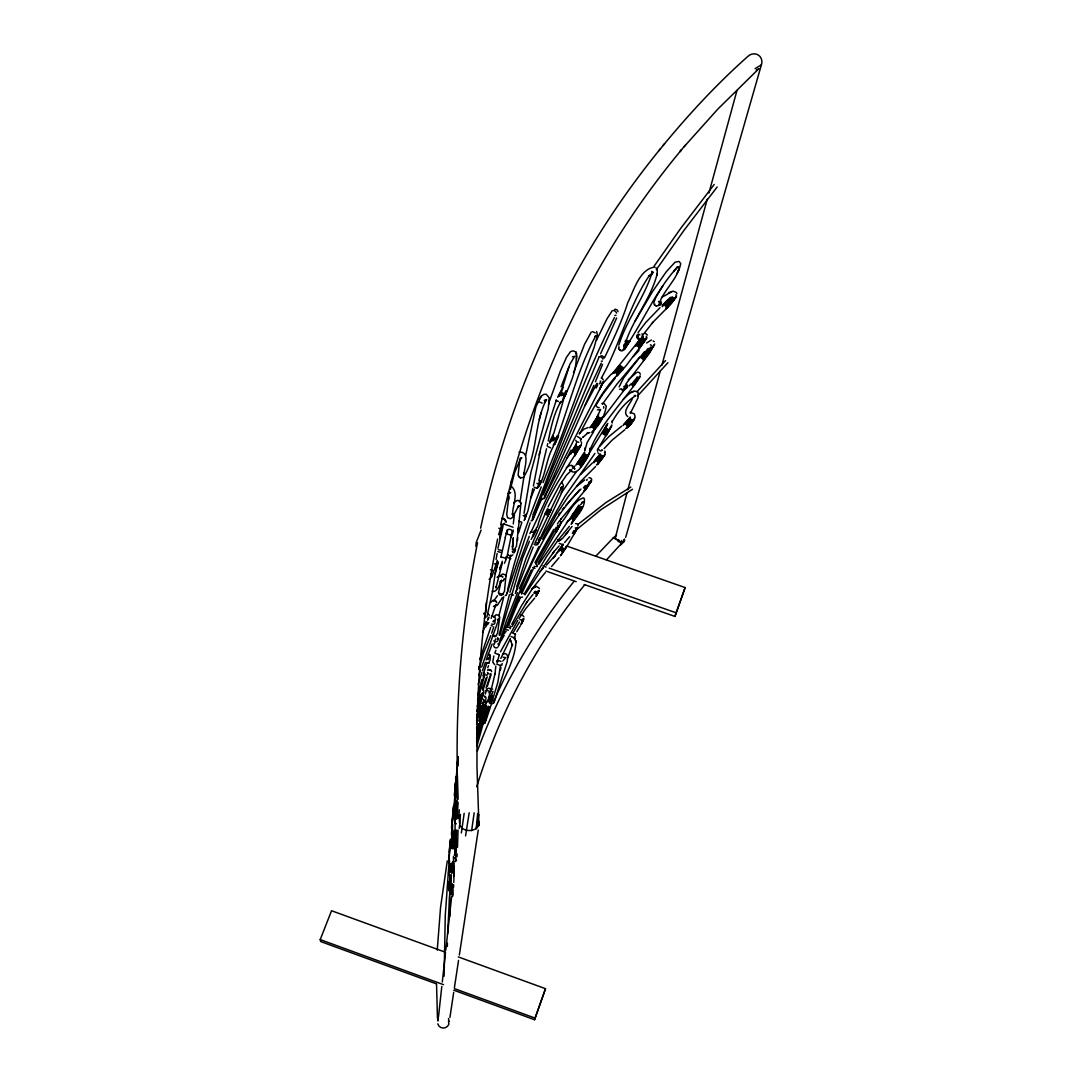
<?xml version="1.0" encoding="UTF-8"?>
<svg xmlns="http://www.w3.org/2000/svg" width="1082" height="1082" viewBox="0 0 1082 1082"><rect width="100%" height="100%" fill="white"/><g stroke="black" fill="none" stroke-linecap="round" stroke-linejoin="round"><path stroke-width="1.5" d="M595.722 556.283L613.061 538.119L615.266 538.065L626.897 493.094M455.022 853.36L455.116 819.466M451.275 888.444L451.248 893.556M453.466 861.231L453.48 856.444M449.49 871.943L449.571 867.466M449.882 875.406L449.896 890.202M453.601 887.254L453.628 884.67M451.789 863.125L451.749 872.795M453.98 876.447L453.994 865.911M457.091 797.475L457.131 810.878M455.373 830.137L454.927 854.699M452.195 872.417L452.655 861.908L454.021 861.272M456.563 802.601L456.361 817.478M476.986 726.982L476.959 766.489L478.947 825.404L476.229 828.69L471.657 830.53L466.477 830.421L462.095 828.406L459.688 825.025L460.418 814.408M449.057 881.424L448.895 889.12L449.693 887.957M450.328 875.027L449.76 891.582M452.628 896.491L452.695 884.386M456.482 830.056L455.657 855.903M447.326 946.425L447.407 943.247M449.598 870.415L449.747 864.734M456.672 797.123L456.807 791.686M458.038 830.029L457.497 847.314M454.589 818.519L455.17 800.694M455.495 805.928L455.644 800.815M456.239 793.985L456.374 789.346M449.138 882.046L448.787 890.5M450.139 848.815L450.667 840.782M451.505 848.139L452.1 833.465M451.397 874.77L450.382 892.826M456.956 802.411L456.212 819.142M456.969 786.289L457.159 780.866M448.705 872.958L448.949 866.939M451.113 895.003L451.194 892.866M447.637 933.752L449.814 891.771M457.226 765.961L456.401 780.988M478.947 825.404L479.096 821.576L478.826 823.943M452.574 824.511L452.411 831.612M455.82 793.404L456.536 778.404M456.55 784.639L456.739 779.865M519.658 461.175L519.725 459.58M450.207 869.59L450.545 863.571M451.694 848.491L452.952 832.234M448.841 861.15L449.49 850.263M458.119 802.289L457.104 818.722M451.478 834.939L452.073 824.579M437.25 950.104L440.563 907.338L447.285 860.88M455.414 795.392L455.671 790.131M455.522 800.599L454.481 819.845M512.462 548.29L512.868 542.704M612.236 423.008L612.169 420.83M452.587 848.788L454.291 831.598M454.94 794.472L454.44 810.377M455.427 848.964L456.049 839.781M449.003 867.642L448.611 874.188M453.953 848.964L455.765 831.72M453.777 882.371L453.872 880.559M457.01 856.646L457.172 853.901M455.035 796.257L455.333 791.05M455.955 784.91L456.266 779.689M457.984 764.298L458.241 760.146M449.503 890.486L449.733 886.888M456.104 808.957L455.197 821.062M508.635 498.234L508.675 492.783M453.723 814.394L455.103 789.941M486.061 622.921L485.926 624.409L486.183 621.568L485.98 624.963L485.331 623.584M455.657 785.83L457.064 767.503M457.551 765.177L457.889 760.119M500.29 585.064L500.52 582.359M457.984 760.524L458.254 756.548M487.319 674.451L487.292 674.898A2.516 1.745 13.5 0 1 486.156 675.195M651.986 271.42L651.743 274.652L651.837 273.3C643.912 298.483 626.586 319.785 618.823 345.131M452.222 823.618L452.844 815.152M518.197 530.68L518.075 532.087L518.44 527.705L516.398 546.518M459.309 809.823L458.619 818.195M485.886 699.378L485.25 700.811M585.037 447.853L584.835 450.504L587.147 442.538L593.72 431.515M635.107 417.111L634.39 413.919L630.157 412.296M453.453 807.186L453.128 811.486M452.33 824.7L451.627 833.424M438.264 1017.635L438.007 1021.002L438.196 1019.447M455.238 796.393L453.588 815.923M457.47 764.068L458.038 756.791M563.222 399.434C569.876 385.111 578.464 367.799 575.719 351.826L572.838 350.838L570.552 351.636L566.535 357.209L560.435 370.91L549.642 400.705M626.938 338.639C635.499 316.12 651.689 296.617 657.369 273.137M657.22 275.071L657.274 270.216L656.071 267.89M454.67 793.715L454.886 790.915M576.936 355.586L576.665 359.008M589.676 452.033L589.852 448.327L589.649 450.856C600.794 423.035 623.827 401.652 640.084 376.739M449.436 849.708L450.396 839.348M451.478 828.041L453.561 805.806M512.733 544.192L512.503 547.046L512.625 545.639M603.648 408.144L603.756 406.67M449.787 850.222L448.665 863.22M455.536 784.152L455.738 781.704M524.053 513.233L530.843 472.631L548.263 408.82L549.196 397.743L546.234 394.24L543.813 394.375L541.325 396.093L535.969 406.656L525.717 455.387M457.388 764.068L457.821 758.888M449.206 875.311L449.463 872.254M549.074 403.978L549.196 402.477M549.223 402.085L549.358 400.543M456.415 780.393L457.199 771.845M453.574 865.492L453.845 862.489L452.533 863.125M449.111 861.461L445.27 915.561L444.12 976.18M451.911 826.432L452.641 818.479M500.425 583.658L500.547 582.305M508.472 500.019L508.77 496.706M513.179 539.499L513.314 537.97M475.864 546.396L476.215 542.501L481.084 530.112M517.48 540.5L517.737 537.632M512.746 544.111L513.003 541.176M454.616 793.092L456.022 779.094M477.662 813.515L476.229 828.69L478.826 814.611M512.882 542.582L513.301 538.079M454.386 795.595L454.846 790.834M455.4 784.856L455.698 781.745M459.661 823.416L458.957 815.652M518.319 529.098L520.956 502.941M449.219 852.061L450.667 839.334M454.738 792.24L456.131 779.5M455.333 786.073L455.833 781.312M457.429 763.716L457.618 761.904M580.588 440.969L580.669 440.131M508.608 498.518L506.714 514.315L507.607 517.764L510.474 518.765L512.489 517.48L518.508 506.119L517.683 507.363L519.563 505.659L518.183 506.322M438.453 1017.066L441.808 986.459M442.295 981.969L445.392 953.742M445.798 950.091L451.64 896.626M455.468 861.664L456.131 855.727M452.817 829.88L452.181 841.864M513.247 523.986L514.41 514.802M454.237 817.302L455.022 811.094M454.535 795.378L455.008 791.348M453.29 812.541L453.913 807.537M456.009 778.797L456.333 776.335M457.497 764.217L457.902 760.781M449.355 863.301L449.639 860.907M505.375 537.619L500.912 556.946M494.515 643.56L494.609 642.803M487.955 674.194L488.063 673.369M456.604 776.876L457.118 772.656M449.571 866.696L449.706 871.321M519.603 461.568L518.075 475.323L520.523 477.933L523.526 477.365C538.2 453.723 533.669 423.684 546.464 399.542L544.408 402.653L545.152 401.544M455.495 787.331L456.009 783.341M455.603 789.251L456.131 785.14M464.164 813.353L461.365 832.964M471.657 830.53L474.146 812.839M456.753 777.728L457.172 775.199M459.201 828.406L459.688 825.025M456.766 777.241L457.213 774.144M520.172 501.345L523.999 476.202M457.848 766.34L458.105 764.676M449.909 1017.486L453.71 992.343M454.372 987.947L458.538 960.41M459.35 955.027L478.244 830.11M469.196 812.771L465.558 835.872M497.95 548.249L502.86 526.88M485.777 612.818L486.332 602.552M497.125 553.497L496.07 559.529M500.209 585.362L498.41 592.895M489.97 660.777L490.376 656.192L488.307 653.853M653.88 302.541L655.854 297.252L663.036 285.634M486.832 617.186L492.594 591.259L495.015 574.488L498.153 562.924M509.419 594.694L499.1 634.958M497.45 661.535L499.316 654.718M477.541 542.731C462.704 616.361 456.198 691.601 457.226 766.678M490.66 691.628L490.944 690.208A2.326 2.326 -40.3 0 0 487.143 688.855L485.25 693.954M497.598 539.039C485.412 598.305 478.744 658.681 477.162 719.151A2.435 2.286 7.8 0 1 477.649 720.193L476.607 723.168M503.82 596.723L498.924 615.793M548.249 441.077C551.009 427.485 553.768 413.405 561.031 401.408L559.543 403.667M538.863 480.678L546.559 448.732M483.613 702.069L483.965 700.338A2.421 2.407 0 0 0 483.438 699.215M483.573 702.948L483.87 701.582L479.218 717.731M537.024 565.656L536.794 566.711L537.47 566.129M499.627 537.916L500.168 535.482M480.597 528.178C510.352 390.183 570.958 258.287 660.439 148.775M495.813 666.079L494.961 674.532L495.069 673.41L491.674 687.868M547.167 446.095L547.722 443.552M533.399 486.021L540.716 448.313L556.351 400.042M495.001 573.609L495.84 569.876M494.704 623.624L495.488 618.634L494.758 616.821L491.904 615.874L491.16 618.363M532.817 488.604L528.016 510.65L524.729 519.509M500.641 524.784L510.961 482.721M478.758 668.649L479.299 666.242M489.253 661.589L488.915 663.077L486.684 662.509M500.155 667.648L497.815 682.485L490.308 707.412L485.101 722.844L481.95 724.494M477.027 715.148L483.776 690.925A2.489 2.462 -7.9 0 0 483.235 689.761M504.415 591.638L505.957 576.179L505.335 574.894L502.711 573.96L499.843 576.151M534.035 544.138A2.516 2.475 76.1 0 0 537.538 544.422L537.903 542.839M478.947 669.393L483.411 653.339L490.795 635.54M510.69 484.871L511.529 481.409M500.439 534.251L501.277 530.829M507.079 556.31L510.731 538.336L513.152 531.56M505.781 576.219L510.853 555.08M477.865 694.996L481.815 679.604M539.093 455.022L539.783 452.235M497.544 633.403L499.749 617.24L498.991 615.55L496.178 614.657L493.635 617.159M646.522 337.476L639.313 348.079M496.124 568.767L497.422 564.006M478.677 668.744L479.367 665.957M476.486 728.321L477.148 725.684M541.068 412.729L539.309 419.532M477 745.917L488.077 706.113M538.538 542.231L538.254 543.34L564.858 496.489L594.951 453.426M476.919 728.578L477.906 724.724M476.783 733.582L484.371 705.153M619.039 540.188L618.647 541.757L615.469 538.133M507.62 590.109C515.438 554.755 527.854 520.591 541.243 486.941M482.207 705.937L483.154 702.61L482.045 703.395M476.729 731.554L478.744 723.804M531.046 520.929A2.705 2.637 -4.6 0 0 532.303 520.347L532.858 518.21M476.621 738.614L484.831 707.926M476.932 717.582L480.205 705.234M476.946 719.882L480.219 707.642M478.893 720.883L482.802 705.978M476.662 743.442L486.562 707.168M484.438 618.512L485.142 615.82M476.81 735.76L486.102 703.016M476.513 741.427L486.359 705.667M658.938 150.614C686.218 117.032 715.635 85.045 747.987 56.291A8.872 8.223 -52.9 0 1 761.403 64.825L625.667 537.362M568.848 367.312L562.464 387.843L557.703 397.31M509.947 592.395L518.44 564.939L529.26 536.266M493.852 655.976L492.743 662.184L494.69 664.591M510.785 537.281L511.854 533.575M478.095 717.65L481.422 705.653M501.683 665.457L502.21 663.496M493.514 571.364L491.918 576.72L489.145 579.411M479.772 719.936L484.168 704.328M476.743 711.293L481.99 693.427M481.328 701.122L483.668 692.196L483.289 693.129M476.594 724.615L477.541 721.369M627.817 489.781L660.236 371.153M661.846 365.256L707.249 199.196M708.94 192.975L736.977 90.442M489.943 695.063L488.307 700.933M619.134 386.869L623.651 377.956L639.665 357.479M505.145 537.497L507.607 529.788A2.948 2.218 23.3 0 1 510.325 529.531A2.948 2.218 23.3 0 1 512.435 531.424L511.029 535.279L506.2 533.683M492.405 695.28L490.051 703.53M496.881 634.025L496.3 636.135L492.878 635.066M512.841 475.823C545.639 357.074 602.539 244.667 681.444 149.871L679.902 151.696L685.542 144.974M506.376 556.811L505.808 558.826A2.894 0.96 18.9 0 0 503.482 557.595A2.894 0.96 18.9 0 0 501.034 557.325M479.772 659.438L490.673 627.492M503.685 592.354L503.076 594.559L498.613 593.085M477.176 706.519L480.678 694.509M478.163 684.284L481.882 672.49M499.952 534.806L502.778 525.554M495.461 570.214L498.099 561.612M477.514 701.041L484.817 674.559M482.572 680.7L484.777 673.477M510.163 628.804L510.663 627.127M489.172 706.519L484.817 723.141L484.425 720.95M498.64 534.697L501.886 524.337M523.958 618.579L521.389 624.138M494.231 570.038L497.287 560.395M483.546 677.67L484.195 675.438M499.235 642.789L506.538 620.446L517.534 592.679M489.375 694.82L490.146 692.399A2.326 2.326 -40.3 0 1 489.064 692.913M576.517 442.754L574.704 447.082L566.819 458.416M478.934 675.236L480.543 670.164M499.857 569.186L500.844 565.886M487.414 622.272L486.048 626.505L483.6 628.385M516.628 586.958L526.204 557.933L544.841 514.532M484.925 705.626L485.953 703.205M487.4 702.137L489.524 695.117M621.122 542.555L617.484 539.566L621.122 542.555L621.744 540.445M515.641 547.33L514.978 549.548L512.516 548.966M521.362 623.191L523.296 619.486M511.056 481.882L512.719 476.364M483.979 671.99L486.805 663.185M518.603 532.723L521.632 523.066M487.238 676.777L482.978 690.275M581.413 444.445C565.534 470.981 545.991 496.408 537.416 526.839M476.729 786.749C499.384 713.336 535.928 644.088 584.794 584.74M490.958 674.979L487.36 686.259M487.63 620.189L488.225 618.282M500.249 670.164L501.034 667.675M519.942 619.702L522.227 619.959M489.145 702.637L491.417 695.645M580.669 445.459L575.218 454.372M493.784 626.87L491.674 633.186M624.165 539.418L623.246 542.271L620.581 543.475L624.476 541.014L624.476 539.107M499.843 635.459L522.606 558.217L529.477 541.203M486.034 687.99L490.673 674.411M500.209 666.701L500.709 665.187M499.776 568.713L502.373 561.288M491.999 615.969L496.016 604.324L495.61 605.054M482.491 688.707L486.088 678.116M506.606 533.223L507.526 531.127M574.542 453.344L579.465 445.973M488.334 619.161L489.023 617.078M482.694 693.954L482.924 693.237L481.76 693.778M482.897 675.966L484.087 672.477M563.546 399.677L554.011 432.665L549.724 441.956M485.372 662.441L482.504 670.745M486.21 659.979L492.148 644.006M530.099 522.849L506.782 594.18M539.309 590.258L536.402 595.817M481.612 667.094L499.181 618.12L497.936 619.945L498.653 618.89M453.75 990.192L534.535 1019.717L545.504 988.691L458.335 956.934M584.158 584.496L674.925 616.429L685.122 587.58L567.225 546.221M534.535 1019.717L545.504 988.691M674.925 616.429L685.122 587.58M506.024 533.331L507.62 529.625M506.998 627.479L519.198 596.493M534.684 514.207L549.994 474.511L598.779 357.75M532.804 515.14C559.326 449.03 582.035 381.026 614.495 317.499M491.174 695.631L491.999 693.373M561.058 386.856L570.025 364.039L574.583 356.343L572.405 356.817M560.895 523.593L538.173 563.046M536.402 594.83L538.66 591.137M560.936 518.981L560.408 519.698L586.647 488.415L591.705 479.583A2.353 2.259 0 0 0 588.96 477.771M573.514 372.6L584.578 344.265L591.286 332.066M526.393 514.329L525.487 516.709L523.215 515.505M487.766 667.729L488.537 665.701M477.365 750.935C500.114 689.87 532.587 632.375 573.717 581.805M502.359 562.708L495.962 587.878L495.542 586.66M513.896 552.929L515.357 549.101M506.133 559.435L504.455 563.276M515.559 634.255L514.329 637.961L514.423 636.852L514.802 639.205L514.112 637.758L515.898 641.207M558.582 435.451L554.823 442.998M514.477 552.145L515.519 549.453M602.512 364.377L595.438 381.743M482.613 632.618L484.006 629.061M603.256 381.27L599.983 388.722M494.799 653.095L495.894 650.268M436.33 983.822L320.705 941.57L320.218 939.595L331.552 910.733L445.662 952.309M524.527 516.1L525.189 514.41M586.728 480.367L587.161 479.245M545.03 495.57L593.91 385.354M557.325 435.721L555.269 440.117L552.713 438.913L551.482 440.739M530.897 497.882L534.386 489.145M536.78 527.353L532.926 535.617M561.369 391.86L563.154 387.41M507.093 592.814L507.661 591.394M616.632 318.04L600.618 353.719M603.174 382.46L544.314 497.801M508.824 624.99L519.887 597.927M507.688 658.113L512.462 644.399L512.368 645.494L510.663 640.679M600.578 409.442L596.304 418.531L590.299 427.566M560.206 524.554L556.446 531.208M591.611 480.746L585.051 490.444M654.759 344.008L649.119 353.571L625.802 384.124M541.636 498.883L533.101 519.211M543.015 482.613L561.139 437.371L594.167 347.227L597.48 335.501L596.628 331.511M543.326 494.758L586.66 394.443L601.294 363.106M483.275 702.015L483.965 700.338M541.392 480.557L537.375 488.307M537.605 591.583L535.847 593.856M589.379 452.668C586.241 458.376 577.788 478.704 569.578 469.886L570.647 470.616L571.878 469.913L566.63 475.012L559.813 484.858L548.047 506.971M602.417 383.42L599.523 389.534M533.183 547.019L515.33 593.504M601.254 378.2C620.027 345.144 628.169 306.842 649.416 275.396L648.889 276.005L653.474 272.285L651.756 271.758L652.297 272.705M486.021 690.871L486.454 689.843M654.015 345.023L643.398 360.658M490.444 692.331L490.836 691.398M567.279 390.616L563.249 397.987M535.888 529.991L531.154 539.445M607.813 423.4L602.769 432.989M531.046 532.046L546.275 499.005L571.093 450.085M611.817 424.915L606.393 435.235M551.59 439.874L553.402 435.694M519.198 588.784L538.809 546.667M584.659 451.965L575.949 465.165M498.085 640.125L498.748 638.61M520.875 592.625L531.33 569.889M502.548 597.413L497.287 605.311L493.46 606.434M521.551 594.086L533.818 567.712M612.101 421.953C617.822 411.674 625.667 401.774 635.837 395.606L634.336 395.457M557.906 437.683L554.268 445.027M589.325 453.737L586.214 459.661L580.358 467.275M490.944 690.208L490.187 691.885A2.326 0.703 19.5 0 0 488.334 690.898A2.326 0.703 19.5 0 0 486.373 690.614M566.035 390.629L563.546 395.485L560.855 394.254L559.773 395.566M536.023 530.383L532.993 536.672M607.137 424.239L589.298 453.088M497.409 595.709L493.663 601.132M611.749 425.983L597.291 449.909M538.85 485.358L540.959 481.206M534.941 543.042C544.205 524.797 553.402 503.198 562.072 486.711L560.895 487.996L561.463 487.238M539.783 539.215L561.085 494.055L563.479 485.575L561.842 482.41M532.628 516.614A2.705 2.637 -4.6 0 1 533.223 517.859L534.494 515.316M551.428 508.932L547.641 516.777M524.04 520.537L525.487 517.345M495.123 640.328L495.827 638.772M511.786 624.287L521.267 606.123L532.899 587.797L531.641 589.609M500.411 651.891L517.845 620.446M510.379 638.556L500.804 658.492M596.452 340.37L607.083 318.69L612.169 310.764M576.111 445.081L570.836 454.034M516.168 590.921L517.372 588.351M498.464 646.252C520.456 591.773 538.336 531.465 580.98 489.064M555.756 530.464L559.083 525.054M611.073 426.808L606.109 435.667M590.921 481.72L584.983 489.537M492.459 692.805L493.108 691.398M597.413 464.692L603.621 456.766L605.095 453.601L604.54 452.614M576.354 529.909L577.72 526.988M559.34 396.174L560.692 393.293M607.083 425.294L602.485 433.422M580.764 445.716L574.758 456.049M604.608 357.587C613.169 339.694 621.785 321.76 627.722 302.784C633.903 290.463 639.53 268.863 654.867 267.078M493.798 644.602L494.474 643.195M588.635 454.562L580.358 466.166M539.85 481.057L538.836 483.154L539.729 483.925M566.035 394.037L562.451 400.611M584.605 453.033L576.544 464.327M577.68 527.921L566.711 546.681A26.523 2.746 -58.2 0 1 560.814 555.309M534.522 530.315L533.345 532.696L530.978 531.641L529.842 533.602M550.968 509.798L547.776 515.938M488.225 659.641L489.213 657.775L487.914 658.83M524.121 594.221L546.437 556.797L558.339 539.823L557.825 540.5L569.375 526.325M597.034 383.231L585.01 405.615M552.916 436.479L550.332 441.077M538.633 484.831L536.888 488.28L534.278 487.306M547.627 508.675L544.719 514.099M549.94 509.73L546.992 515.221M598.63 414.744L592.381 425.916M535.658 564.033L554.349 531.262M577.071 528.625L574.244 533.859M503.739 524.608L504.415 523.296L502.535 524.743M595.37 387.356L597.048 384.083M601.322 419.234L602.62 416.692M534.968 562.518L553.741 529.382M605.041 454.629L597.967 463.935M582.373 506.728L571.093 524.283M513.314 632.375L519.428 622.069M596.209 404.749L602.633 394.375L615.225 378.037M579.763 465.057L587.512 454.927M626.573 428.35L630.765 424.306L634.742 417.801M548.723 509.324L545.869 514.545M542.623 539.201L556.459 514.383L568.266 496.53L580.344 481.815L595.573 466.545M596.087 388.113L597.724 385.003M677.995 271.082L679.334 268.539M577.558 464.002L585.186 454.048M576.07 528.909L573.406 533.697M579.6 433.868C591.976 410.998 603.553 386.842 623.11 369.368M598.076 415.948L592.652 424.699L589.541 427.755M602.065 417.909L598.292 424.428L593.599 429.351M584.226 453.872L577.896 463.88M561.085 391.955L558.474 396.134M586.241 454.738L578.735 464.273M578.775 505.199L569.916 518.63M582.387 506.89L573.325 520.55M632.51 398.244C630.792 403.6 621.501 411.579 627.763 416.638M553.132 445.365L555.025 441.889M540.418 498.18L544.016 498.721L545.626 495.799M646.116 338.612L639.192 348.823M642.667 335.244L652.852 322.314L652.392 322.801L671.476 303.447L676.48 295.805L675.844 294.764M520.861 624.855L523.512 619.377L522.931 618.661M549.791 443.12L550.995 440.956M634.715 321.76L652.487 291.626L666.323 271.704L675.06 262.196L678.955 261.425L680.727 263.481C678.319 277.141 666.674 287.433 660.683 299.755M598.711 416.8L595.289 422.548L590.677 427.228M601.024 417.936L597.453 423.901L593.017 428.147M493.176 621.988L494.203 620.257L493.176 621.271M638.11 379.39L640.111 375.765M676.777 273.611L678.657 270.23M553.389 446.42C546.153 458.917 545.95 474.132 538.822 486.684L538.2 487.103M599.793 417.53L596.358 423.211L591.962 427.363M504.198 635.283L501.223 640.53M579.343 506.024L570.782 518.521M581.426 506.998L572.743 519.63M516.75 631.753L520.253 625.937M600.672 420.506L592.814 431.718M634.701 418.802L631.144 424.009L627.141 427.552M552.713 438.913L553.686 437.196M580.304 506.674L571.81 518.887M630.306 417.03L623.151 425.361M540.567 538.498L538.349 542.055M653.744 345.618L648.916 353.341M556.283 532.073L560.99 522.43A2.394 2.272 6 0 0 559.435 520.685M538.349 540.27L539.823 537.74M488.888 622.623L487.644 624.517L484.817 625.044M512.029 626.532L527.232 601.619M572.378 533.237L573.906 530.626M502.792 661.075L505.727 657.586L503.211 657.261M512.435 531.424L513.247 530.045M630.076 340.587L625.139 348.566L623.475 350.298L622.948 349.784M608.909 429.365L605.244 435.356M646.82 338.26L626.126 365.675L616.956 376.063M604.378 455.441L597.967 462.893M532.303 520.347L533.169 518.9A2.691 1.028 25.6 0 1 532.209 518.9M606.691 428.296L603.147 434.058M554.89 444.161C568.483 408.171 577.572 369.76 595.925 335.515L594.951 336.461M607.719 429.013L604.162 434.761M518.237 602.079L519.563 599.874M554.917 437.872L552.848 441.01M676.453 296.847L666.377 308.681M560.855 394.254L561.964 392.441M545.855 494.623L544.422 496.516M519.022 618.525L525.987 608.314L534.684 598.116M602.404 404.168L616.997 384.029L639.624 357.182M600.118 454.562L593.883 462.798M584.415 488.577L589.825 482.22M606.569 559.759L622.285 542.582M535.861 596.574L538.674 591.354L538.092 590.664M629.71 341.195L625.477 347.173L623.854 347.254M634.066 419.559L627.181 426.457M563.167 544.706L559.015 551.09M566.441 546.748L560.381 555.823M554.728 529.788L556.405 527.205M561.233 493.081L576.408 471.603M524.878 594.857L542.758 567.766M505.646 632.05L506.173 631.252M562.938 544.327L553.443 557.879L555.607 555.066L546.491 565.115M625.004 341.628L626.383 339.518M628.723 340.911L623.705 346.497M537.538 544.422L538.606 542.785M562.234 551.928L563.614 549.818M594.424 461L600.51 453.98M541.325 396.093L539.188 399.326M563.276 393.091L561.26 395.742M627.506 340.303L623.705 345.226L624.774 346.145M638.028 332.607L645.873 322.328L659.993 307.694M490.687 602.498L493.243 600.158L495.894 601.092L496.76 602.633M538.714 564.412L568.997 519.63M563.208 544.26L557.379 552.699M566.481 546.302L562.559 552.023M639.448 377.456L632.929 386.193M654.096 266.186L680.876 228.126L714.174 184.522M629.697 418.72L626.018 423.617M493.541 703.273C500.506 682.985 515.005 662.739 516.006 641.45M656.355 269.634L683.932 230.425L717.163 186.97M638.312 342.467L640.03 339.951M544.327 565.467L554.227 551.265L552.591 553.511M572.135 515.505L573.514 513.49M614.116 538.39L616.51 534.9M652.067 347.227L642.762 359.305M637.257 380.634L632.889 386.666M525.5 604.135L526.082 603.283M623.719 424.55L630.251 418.017M675.777 297.618L666.323 307.68M557.392 523.945L559.178 521.402M560.043 550.116L561.95 547.411M599.712 454.602L593.869 461.757M560.99 522.958C568.388 515.154 572.77 501.237 583.347 497.896L584.321 498.559C585.551 507.958 576.463 516.155 571.594 523.593M532.33 588.622L545.314 572.473M561.95 551.238L563.844 548.574M650.837 346.862L641.761 358.453M561.031 550.549L562.924 547.898M572.067 522.079L573.446 520.131M526.65 602.485L532.939 594.424M639.651 339.789L612.304 373.899M569.524 520.05L570.904 518.129M572.27 452.181L576.625 446.325L575.989 445.405L571.282 452.357M603.499 417.341L623.922 390.386M602.755 383.555L611.398 374.007M593.815 430.041L595.208 428.161M597.413 461.825L603.31 455.806M583.279 436.736L582.725 437.493L588.351 432.557L587.188 433.111L589.839 432.638M560.233 512.665L558.542 514.937L559.069 514.221M626.667 425.361L633.024 419.87M635.553 346.145L637.393 343.697M573.474 452.533L577.734 447.028L579.005 447.353M497.084 577.288L499.424 575.583L502.954 576.99L502.427 576.571M533.791 592.977L535.252 591.381L538.214 592.314M640.639 339.018L635.675 345.401M648.145 348.404L640.747 357.75M562.397 538.579L572.053 526.434M644.345 351.866L639.976 357.398M583.685 491.147L585.808 488.415M648.767 353.395L643.479 360.076M553.7 551.982L559.11 545.883M559.042 557.717L551.563 566.535M622.204 369.287L617.2 375.481M565.751 534.576L568.104 531.573M616.767 370.166L618.498 367.975M632.213 385.476L638.353 377.713L637.109 377.442L631.212 384.651M673.599 271.42L676.466 268.133C654.84 292.262 642.559 323.031 624.219 349.175L623.746 348.62M636.487 345.699L642.627 338.084L645.034 339.153L638.583 347.241M604.108 448.611L611.871 440.36L624.706 429.838M534.887 593.179L536.212 591.976L534.819 591.638M663.05 145.583L664.551 143.73M637.555 346.362L643.736 338.842M620.27 350.311L622.285 350.866L625.139 348.566M562.37 509.581L564.047 507.553M569.646 536.686L566.427 540.405M619.661 365.635L612.98 372.898M614.333 373.074L615.956 371.14M513.68 502.887L517.047 500.466L518.589 500.574L521.213 503.509M630.82 418.991L624.666 424.266M684 146.814L717.866 109.052L758.888 68.68L756.237 70.141M674.613 297.915L665.728 306.531M623.394 368.123L617.01 374.778M620.554 365.702L614.089 372.465M600.158 445.892L608.909 436.573L621.825 426.051M583.468 487.793L585.416 485.507M566.386 522.849L568.104 520.848M579.276 433.652L583.888 429.189L588.094 427.539M621.677 366.257L615.347 372.695M622.718 367.136L616.415 373.547M631.82 419.667L625.748 424.55M579.56 489.875L565.697 505.592M636.946 391.779L665.511 360.604M637.623 395.904L667.919 362.7M667.973 300.58L662.252 306.693M633.335 356.627L639.029 350.433M601.078 454.967L595.37 460.743M596.466 464.949L598.481 462.744M667.797 299.903L662.198 305.692M670.407 297.28L662.711 305.083M540.175 571.269L543.407 567.969M602.092 455.63L596.466 461.04M620.825 544.895L624.476 541.014L623.246 542.271L619.35 541.527M580.317 504.834L583.293 502.007L581.805 502.264M580.669 474.443L592.571 462.825M665.863 308.384L667.743 306.476M564.561 542.501L565.859 541.216M623.286 399.204C627.114 396.12 632.578 388.479 638.055 392.211L638.15 397.621L630.373 413.324M545.612 400.854L546.559 399.934L544.178 400.299M628.236 379.728L636.257 372.844M629.061 385.895L631.32 383.718M663.645 305.043L672.165 296.887L673.302 297.645L664.74 305.57M512.868 554.89L510.988 556.053M560.26 402.585L561.342 401.598M625.626 428.648L627.682 426.768M574.921 466.058L572.419 468.046L573.446 467.6M588.608 482.139L589.46 482.802M531.776 589.068L536.361 586.322L539.363 588.337M615.266 536.158L613.061 538.119L615.266 538.065M576.584 529.598L601.132 509.541L632.497 489.294M577.666 524.675L606.055 502.481L630.833 487.049M591.665 432.245L593.125 430.974M566.332 467.681L569.754 465.449L571.81 465.463L574.515 468.33M675.966 268.715L678.522 266.794L677.116 266.727M625.923 388.181L622.569 390.643L622.015 390.075M626.938 387.856L623.719 390.075L623.205 389.506M584.753 479.935L576.611 486.427M646.563 343.021L651.405 339.991M561.653 539.012L558.812 540.838M627.546 386.977L623.949 388.452M627.574 385.801L624.057 387.18M627.019 384.637L623.989 386.45M593.518 430.65C600.023 424.279 604.973 415.258 606.299 406.183L604.175 403.545L601.944 403.505M661.941 297.239L672.977 291.112L676.318 292.438L676.913 293.641M621.771 388.803L619.607 389.277M505.997 595.289L506.417 595.032A2.651 2.313 27 0 1 505.253 595.519M755.101 68.626L761.403 64.825M659.628 305.219L656.923 305.949M660.75 304.759L658.194 305.313M502.9 524.567L504.009 524.013M535.82 586.403L534.129 587.215M498.41 619.256L497.463 619.864M502.765 654.11L505.375 653.596L506.903 654.542L507.661 656.585L507.147 661.805L494.176 701.799L493.757 700.189M633.876 391.265L631.32 392.468M558.001 541.203L560.665 539.959L559.637 540.445M661.454 303.717L658.979 304.164M671.462 291.491L668.46 292.897M452.695 834.019L455.441 833.411M661.521 302.378L659.087 302.784M660.953 301.094L658.492 301.553M600.469 409.808L597.386 409.808M519.035 452.127C530.816 451.248 524.107 467.897 524.026 474.484L523.796 473.01M638.38 337.165L637.014 337.665L636.662 336.664A2.664 2.38 12.6 0 0 639.787 338.652M638.475 335.799L637.122 336.272L636.743 335.434M637.596 338.896L638.962 338.436M638.705 339.667L640.03 339.248M640.057 339.748L641.328 339.396M642.505 338.828L641.274 339.126L641.017 338.152M643.235 337.719L641.775 337.151M643.33 336.353L641.856 335.934M601.349 361.226L602.431 361.023M500.655 576.003L501.764 576.165M503.725 579.425L504.685 578.843L503.022 580.885L499.898 581.48M522.038 620.568L522.998 620.486M508.094 493.419L510.704 492.716L508.432 491.891M513.49 595.073L510.718 594.207M482.017 703.151L483.005 703.205M534.981 568.28L532.723 567.482M501.71 518.305L503.671 518.643M521.889 522.281L518.805 521.172M493.771 606.461L495.204 606.569M520.158 458.132L521.795 457.781L519.698 460.134L520.577 458.782L514.626 472.455L510.379 489.375M520.902 614.982L522.471 615.131L523.931 616.848M492.526 703.76L490.457 703.016M488.618 669.46L490.917 670.272M490.511 688.423L492.662 689.193M653.771 303.907L654.826 304.015M508.351 630.238L506.106 629.44M500.79 581.196C502.373 578.194 497.098 594.261 492.094 591.164M502.359 550.63L498.22 549.642M495.61 601.213L496.313 601.727M492.608 635.973L495.056 636.784M600.145 381.121L600.835 381.229M599.225 383.691L599.983 383.799M499.086 594.613L501.656 595.479M497.788 551.536L500.695 552.388M654.367 305.138L655.408 305.3M600.037 382.528L600.74 382.636M513.098 637.339L510.961 636.527M498.897 660.656L501.061 661.467M592.503 331.633L595.168 332.85M500.439 665.498L496.692 664.091M535.563 542.758L536.807 543.029M655.53 305.881L656.504 306.111M555.81 400.286L558.542 401.476M539.242 401.922L542.231 403.086M644.791 332.823L647.401 335.014M577.382 436.546L581.277 438.819M580.412 439.143L581.25 439.4M557.528 525.582L558.664 525.96M618.606 346.957L619.323 347.2M491.16 625.599L492.459 626.045M498.031 654.312L495.772 653.501M505.078 524.418L513.044 527.218M559.245 543.421L562.437 544.544M542.921 565.967L546.099 567.076M549.277 568.199L676.318 612.872M506.119 557.041L510.893 558.731M545.937 571.053L576.192 581.697M618.498 348.323L620.946 350.703M548.019 446.677L550.603 447.853M320.218 939.595L443.539 984.661M454.616 988.705L535.252 1018.162M490.768 673.586L490.863 673.626A2.435 2.164 11.2 0 1 489.727 674.059M498.829 528.232L500.357 528.814M498.329 654.312L499.1 654.61M488.347 662.63L489.159 662.941M494.42 563.884L495.881 564.452M586.633 456.645L584.429 455.481M520.821 592.422L523.012 593.396M515.208 634.133L512.286 632.875M619.107 349.554L619.837 349.878M509.554 555.945L507.756 554.444M502.508 594.032L503.346 594.397M514.64 633.809L515.343 634.147M490.66 690.708L491.688 691.263M602.512 456.888L599.847 454.995M575.732 447.556L577.977 448.841M631.983 421.263L629.413 419.248M484.398 696.727L485.426 697.363M653.149 340.952L654.258 341.655M650.39 344.752L651.499 345.456M576.625 446.325L577.734 447.028M597.886 452.885L598.928 453.561M518.765 476.756L520.523 477.933M504.712 519.36L506.092 522.268M571.81 465.463L573.419 466.545M601.524 377.74L603.283 379.782M536.956 483.289L538.16 484.114M511.908 486.765C519.035 493.933 512.178 505.957 512.611 514.829L512.746 513.314L512.882 515.194L512.205 513.774M503.36 518.427L505.943 521.538L505.023 519.563M519.09 597.859L520.104 598.562M487.549 613.102L489.429 615.306M456.563 860.636L454.426 857.837M455.022 822.888L456.32 823.808M638.772 334.108L639.881 334.893M532.506 517.074L533.345 517.845M613.846 537.605L615.617 539.282M673.599 299.065L674.302 299.741M632.47 420.343L633.092 421.02M487.509 669.974L487.684 670.191A2.435 2.164 11.2 0 1 491.661 671.597M590.177 481.328L590.786 482.058M646.197 336.299L646.833 337.3M637.501 334.433L637.893 335.109M490.565 573.879L491.431 575.678L490.728 574.204M575.719 351.826L576.841 354.098M604.743 451.059L605.271 452.141M510.352 640.03L510.853 641.085M512.259 551.32L512.882 552.618M515.505 640.409L516.385 642.248M497.03 660.737L497.463 661.359M597.426 450.68L597.71 451.383M490.741 573.676L491.282 575.367M452.601 836.291L452.844 837.076M448.489 1018.473L449.071 1021.354M651.675 271.42L651.878 272.826M451.64 864.613L451.762 865.478M448.489 1021.002L448.881 1024.181A5.748 5.437 -14 0 1 437.831 1023.829M452.601 865.938L452.871 869.468M450.721 889.079L450.193 875.798M450.247 867.412L450.504 872.078M581.413 442.065L581.507 443.201M453.426 868.413L453.615 870.631M451.978 834.939L452.046 836.129A2.813 2.786 -68.8 0 0 453.277 837.089M452.736 864.396L452.912 868.116M437.453 1018.067L436.533 983.903M453.913 879.436L453.547 866.236M458.146 799.246L457.375 774.793M453.615 863.125L453.71 866.939M451.992 870.185L452.073 873.174M455.914 852.251L455.481 830.354M452.506 884.021L452.749 895.084M449.814 916.522L449.612 896.599M589.744 449.625L589.771 450.815M485.967 698.336L485.967 697.701A2.38 2.191 23.9 0 0 484.357 695.983M487.387 672.409A2.516 1.745 13.5 0 1 487.996 673.288M448.638 873.444A2.651 2.543 -4 0 1 449.395 872.335M450.558 892.515A2.719 2.678 -21 0 1 449.409 891.744M451.072 893.597A2.867 2.272 -3.8 0 1 451.803 892.555M455.576 855.673A3.043 2.502 1.1 0 1 454.264 854.956M494.055 624.138A2.705 1.366 14.6 0 1 491.512 624.043M483.952 614.035A3.084 1.704 13.5 0 1 484.925 614.901M485.061 613.264A3.084 1.204 11.3 0 1 483.749 613.386M490.484 569.781A3.151 0.825 14.3 0 1 493.122 570.836M512.327 549.413A2.786 1.853 23.8 0 1 514.356 551.117M615.969 315.16A2.935 2.056 41.4 0 1 614.833 315.444M613.291 310.48A2.935 2.056 41.4 0 1 616.537 313.063M614.617 309.384A2.962 2.881 -57.6 0 1 617.998 311.657M598.698 356.898A2.827 1.839 38.8 0 1 601.065 357.087A2.827 1.839 38.8 0 1 602.917 359.156M600.78 355.883A2.827 2.759 -23.7 0 1 604.054 358.034M542.285 499.384A2.678 2.489 8.7 0 1 540.905 499.248M641.91 333.756A2.678 1.068 30.4 0 1 642.586 334.581M497.368 641.193A2.529 2.475 38.1 0 1 493.825 640.909M497.585 637.677A2.529 2.475 38.1 0 1 498.166 638.84M498.302 639.083A2.516 1.177 20.7 0 1 497.341 639.219M578.775 442.186A2.61 1.921 20.6 0 1 575.732 440.225M599.239 407.725A2.624 1.826 22.7 0 1 596.182 405.723M637.406 372.262A2.543 2.462 -76.6 0 1 640.274 374.264M638.285 377.239A2.543 2.462 -76.6 0 1 637.014 377.158M601.132 451.045A2.421 0.906 30 0 1 598.4 449.111M601.822 449.639A2.421 0.906 30 0 1 602.444 450.369M497.747 647.307A2.475 2.462 48.3 0 1 493.717 645.886M497.99 643.831A2.475 2.462 48.3 0 1 498.559 644.98M504.915 633.092A2.435 2.421 -15.8 0 1 502.521 633.525M535.347 566.495A2.407 1.609 20.4 0 1 534.143 566.238M536.456 563.938A2.407 1.609 20.4 0 1 537.037 564.804M522.565 597.088A2.394 1.65 18.8 0 1 520.293 597.102M576.327 527.989A2.245 2.218 -32.6 0 1 575.178 527.908M575.516 523.62A2.245 2.218 -32.6 0 1 578.126 525.365M510.122 627.452A2.394 1.001 19.8 0 1 506.903 626.6M509.947 625.923A2.394 1.001 19.8 0 1 510.596 626.559M490.092 692.588A2.326 0.703 19.5 0 1 489.253 692.575M485.683 700.866A2.353 2.178 9.5 0 1 486.197 701.893L485.845 702.407A2.353 1.461 19.6 0 0 485.155 701.623M476.553 720.152A2.435 1.555 16.3 0 1 477.257 720.95M497.544 660.372L497.355 662.563L497.544 660.372M501.669 580.344L501.007 581.534L501.669 580.344M490.376 656.192L489.646 654.678L490.376 656.192M574.677 468.979L573.785 467.154L574.677 468.979"/></g></svg>
